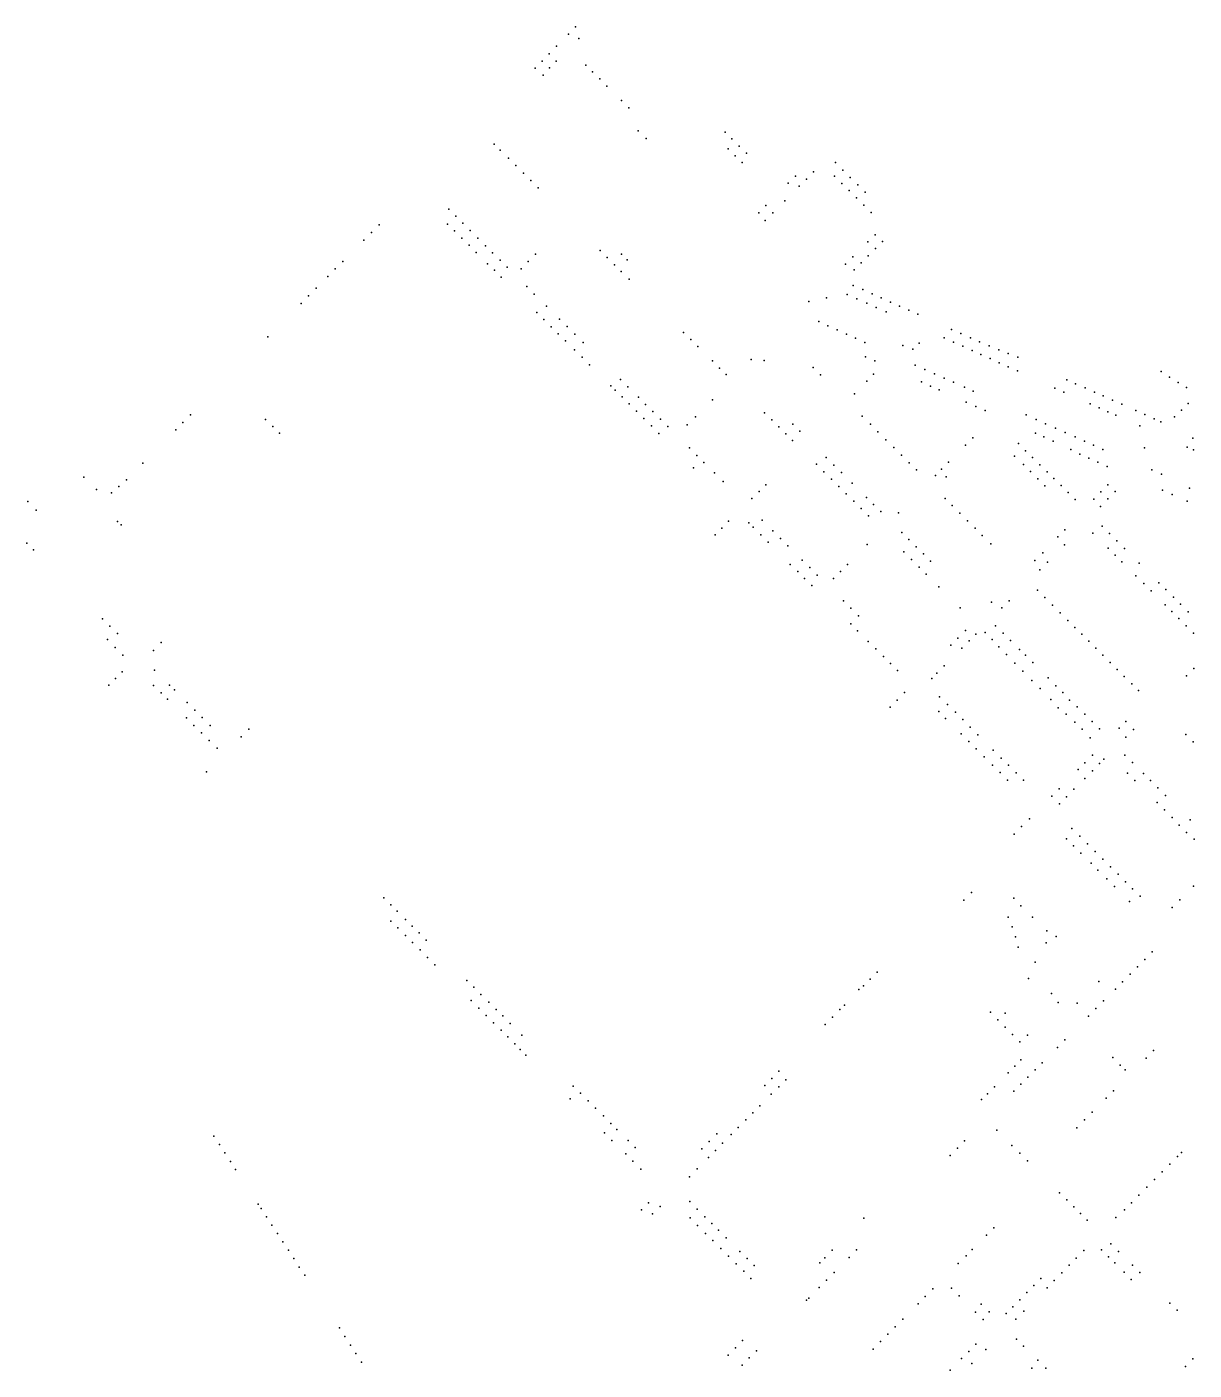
# Model space of a CAD drawing. Extents: x 484590 to 497623, y 5453287 to 5460069.
# Drawn here: x 489665 to 491106, y 5458411 to 5460069 of the extents above; entities that cross this region are included whole.
import ezdxf

# ---------------------------------------------------------------- set-up
doc = ezdxf.new("R2010")
doc.units = 0
doc.header["$MEASUREMENT"] = 0
doc.layers.add('Parking_Meter_Rates_and_Time_L', color=10, linetype='Continuous')

msp = doc.modelspace()

# ---------------------------------------------------------------- linework, layer by layer
at = {"layer": 'Parking_Meter_Rates_and_Time_L'}
for p in [(490342.11, 5460068.96), (490342.11, 5460068.96), (490333.21, 5460059.8), (490346.03, 5460054.69), (490346.03, 5460054.69), (490309.65, 5460035.78), (490309.65, 5460035.78), (490318.62, 5460045.17), (490318.62, 5460045.17), (490300.74, 5460026.8), (490300.74, 5460026.8), (490318.04, 5460026.53), (490354.824, 5460021.566), (490292.07, 5460017.92), (490292.07, 5460017.92), (490302.09, 5460009.13), (490302.09, 5460009.13), (490310.1, 5460018.45), (490310.1, 5460018.45), (490363.009, 5460013.365), (490363.009, 5460013.365), (490371.851, 5460004.658), (490371.851, 5460004.658), (490380.826, 5459995.653), (490380.826, 5459995.653), (490398.822, 5459977.859), (490398.822, 5459977.859), (490407.772, 5459968.966), (490407.772, 5459968.966), (490419.332, 5459940.644), (490419.332, 5459940.644), (490526.877, 5459938.987), (490241.792, 5459924.033), (490241.792, 5459924.033), (490429.026, 5459931.018), (490535.174, 5459930.647), (490535.174, 5459930.647), (490544.045, 5459921.862), (490544.045, 5459921.862), (490248.953, 5459916.94), (490259.24, 5459906.684), (490259.24, 5459906.684), (490530.416, 5459918.412), (490530.416, 5459918.412), (490539.167, 5459909.845), (490539.167, 5459909.845), (490553.004, 5459912.99), (490553.004, 5459912.99), (490268.315, 5459897.671), (490268.315, 5459897.671), (490277.632, 5459888.441), (490277.632, 5459888.441), (490547.623, 5459901.545), (490635.733, 5459889.943), (490662.79, 5459901.362), (490672.049, 5459892.24), (490672.049, 5459892.24), (490286.661, 5459879.425), (490286.661, 5459879.425), (490295.894, 5459870.398), (490604.53, 5459875.875), (490613.401, 5459884.802), (490613.401, 5459884.802), (490618.303, 5459872.344), (490618.303, 5459872.344), (490627.061, 5459881.072), (490627.061, 5459881.072), (490661.805, 5459884.657), (490661.805, 5459884.657), (490670.829, 5459875.739), (490670.829, 5459875.739), (490681.224, 5459883.166), (490681.224, 5459883.166), (490690.457, 5459873.99), (490690.457, 5459873.99), (490600.355, 5459854.224), (490679.891, 5459866.803), (490679.891, 5459866.803), (490689.023, 5459857.759), (490689.023, 5459857.759), (490699.664, 5459864.862), (490699.664, 5459864.862), (490185.532, 5459844.052), (490568.147, 5459839.588), (490568.147, 5459839.588), (490577.03, 5459848.257), (490577.03, 5459848.257), (490585.7, 5459839.377), (490585.7, 5459839.377), (490698.067, 5459848.763), (490698.067, 5459848.763), (490707.08, 5459839.748), (490707.08, 5459839.748), (490099.437, 5459824.737), (490099.437, 5459824.737), (490183.97, 5459825.6), (490183.97, 5459825.6), (490194.246, 5459835.427), (490194.246, 5459835.427), (490203.049, 5459826.617), (490203.049, 5459826.617), (490576.246, 5459829.834), (490576.246, 5459829.834), (490080.507, 5459805.571), (490090.088, 5459815.242), (490090.088, 5459815.242), (490192.72, 5459817), (490192.72, 5459817), (490201.72, 5459807.99), (490201.72, 5459807.99), (490211.809, 5459817.762), (490211.809, 5459817.762), (490221.496, 5459808.137), (490221.496, 5459808.137), (490703.016, 5459803.615), (490703.016, 5459803.615), (490711.878, 5459812.437), (490711.878, 5459812.437), (490720.9, 5459804.156), (490210.53, 5459799.28), (490210.53, 5459799.28), (490219.33, 5459790.49), (490230.963, 5459798.861), (490230.963, 5459798.861), (490239.729, 5459789.964), (490239.729, 5459789.964), (490292.483, 5459788.329), (490292.483, 5459788.329), (490372.257, 5459792.944), (490372.257, 5459792.944), (490398.805, 5459788.184), (490398.805, 5459788.184), (490712.281, 5459795.299), (490712.281, 5459795.299), (490054.571, 5459779.448), (490054.571, 5459779.448), (490233.364, 5459776.505), (490233.364, 5459776.505), (490248.846, 5459781.056), (490248.846, 5459781.056), (490257.588, 5459772.288), (490257.588, 5459772.288), (490274.798, 5459770.408), (490283.727, 5459779.348), (490283.727, 5459779.348), (490380.999, 5459784.274), (490380.999, 5459784.274), (490390.026, 5459775.262), (490390.026, 5459775.262), (490405.765, 5459781.218), (490675.356, 5459775.878), (490675.356, 5459775.878), (490684.485, 5459784.929), (490684.485, 5459784.929), (490694.764, 5459777.666), (490694.764, 5459777.666), (490703.435, 5459786.382), (490703.435, 5459786.382), (490036.22, 5459760.827), (490045.495, 5459770.245), (490045.495, 5459770.245), (490241.93, 5459768.436), (490241.93, 5459768.436), (490250.319, 5459760.142), (490398.522, 5459766.839), (490398.522, 5459766.839), (490408.067, 5459757.313), (490408.067, 5459757.313), (490685.959, 5459768.959), (490685.959, 5459768.959), (490021.804, 5459746.366), (490021.804, 5459746.366), (490281.978, 5459748.386), (490291.092, 5459739.002), (490291.092, 5459739.002), (490677.555, 5459738.601), (490677.555, 5459738.601), (490684.931, 5459749.848), (490696.658, 5459744.722), (490696.658, 5459744.722), (490708.224, 5459739.507), (490708.224, 5459739.507), (490003.193, 5459727.625), (490012.361, 5459736.85), (490012.361, 5459736.85), (490306.18, 5459724.141), (490629.985, 5459730.105), (490629.985, 5459730.105), (490651.832, 5459734.505), (490689.431, 5459733.254), (490689.431, 5459733.254), (490701.656, 5459727.812), (490701.656, 5459727.812), (490713.274, 5459722.615), (490713.274, 5459722.615), (490719.46, 5459734.374), (490719.46, 5459734.374), (490730.821, 5459729.312), (490730.821, 5459729.312), (490742.091, 5459724.277), (490742.091, 5459724.277), (490294.327, 5459716.406), (490294.327, 5459716.406), (490302.896, 5459707.861), (490302.896, 5459707.861), (490322.152, 5459708.295), (490642.243, 5459705.084), (490725.32, 5459717.18), (490753.329, 5459719.23), (490753.329, 5459719.23), (490764.625, 5459714.156), (490764.625, 5459714.156), (490312.02, 5459698.863), (490312.02, 5459698.863), (490320.751, 5459690.218), (490320.751, 5459690.218), (490331.657, 5459698.929), (490331.657, 5459698.929), (490341.077, 5459689.585), (490341.077, 5459689.585), (490475.453, 5459691.865), (490475.453, 5459691.865), (490653.464, 5459700.058), (490653.464, 5459700.058), (490664.881, 5459694.89), (490664.881, 5459694.89), (490676.444, 5459689.689), (490676.444, 5459689.689), (490806.222, 5459695.513), (490806.222, 5459695.513), (490817.599, 5459690.399), (490817.599, 5459690.399), (489962.115, 5459686.145), (489962.115, 5459686.145), (490329.621, 5459681.432), (490329.621, 5459681.432), (490351.525, 5459679.141), (490351.525, 5459679.141), (490484.386, 5459683.009), (490484.386, 5459683.009), (490492.966, 5459674.435), (490492.966, 5459674.435), (490687.817, 5459684.582), (490687.817, 5459684.582), (490699.147, 5459679.506), (490699.147, 5459679.506), (490746.168, 5459675.639), (490746.168, 5459675.639), (490758.545, 5459670.953), (490758.545, 5459670.953), (490766.209, 5459678.53), (490797.293, 5459684.946), (490797.293, 5459684.946), (490808.501, 5459679.913), (490808.501, 5459679.913), (490820.29, 5459674.626), (490820.29, 5459674.626), (490829.504, 5459685.044), (490829.504, 5459685.044), (490840.769, 5459680.11), (490840.769, 5459680.11), (490852.861, 5459675.193), (490852.861, 5459675.193), (490340.908, 5459670.156), (490340.908, 5459670.156), (490350.22, 5459661.063), (490350.22, 5459661.063), (490510.914, 5459656.675), (490510.914, 5459656.675), (490559.034, 5459658.536), (490559.034, 5459658.536), (490574.735, 5459657.069), (490699.89, 5459661.723), (490699.89, 5459661.723), (490711.483, 5459656.56), (490831.546, 5459669.6), (490831.546, 5459669.6), (490842.535, 5459664.659), (490842.535, 5459664.659), (490853.691, 5459659.579), (490853.691, 5459659.579), (490864.598, 5459670.434), (490864.598, 5459670.434), (490865.102, 5459654.376), (490865.102, 5459654.376), (490876.171, 5459665.746), (490876.171, 5459665.746), (490887.916, 5459661.052), (490887.916, 5459661.052), (490359.456, 5459651.934), (490359.456, 5459651.934), (490519.904, 5459647.832), (490519.904, 5459647.832), (490527.826, 5459639.915), (490635.376, 5459648.483), (490635.376, 5459648.483), (490644.494, 5459639.312), (490644.494, 5459639.312), (490710.032, 5459640.088), (490710.032, 5459640.088), (490761.445, 5459651.502), (490773.432, 5459646.182), (490773.432, 5459646.182), (490785.118, 5459640.839), (490785.118, 5459640.839), (490875.973, 5459649.486), (490875.973, 5459649.486), (490887.543, 5459644.19), (491064.988, 5459643.36), (491064.988, 5459643.36), (490385.466, 5459625.782), (490397.534, 5459633.595), (490406.672, 5459624.549), (490406.672, 5459624.549), (490701.677, 5459631.679), (490769.198, 5459630.585), (490769.198, 5459630.585), (490780.301, 5459625.622), (490780.301, 5459625.622), (490797.203, 5459635.461), (490797.203, 5459635.461), (490808.664, 5459630.346), (490808.664, 5459630.346), (490822.256, 5459624.163), (490822.256, 5459624.163), (490933.863, 5459623.067), (490933.863, 5459623.067), (490948.522, 5459633.246), (490948.522, 5459633.246), (490959.373, 5459628.486), (490959.373, 5459628.486), (490971.195, 5459623.202), (490971.195, 5459623.202), (491075.34, 5459636.681), (491075.34, 5459636.681), (491085.873, 5459630.095), (491085.873, 5459630.095), (491096.392, 5459623.823), (490390.878, 5459620.689), (490390.878, 5459620.689), (490399.456, 5459612.169), (490399.456, 5459612.169), (490419.62, 5459611.693), (490511.017, 5459608.685), (490511.017, 5459608.685), (490686.231, 5459616.059), (490790.785, 5459620.915), (490790.785, 5459620.915), (490824.459, 5459605.701), (490824.459, 5459605.701), (490832.818, 5459619.463), (490832.818, 5459619.463), (490944.881, 5459618.085), (490944.881, 5459618.085), (490982.51, 5459618.227), (490982.51, 5459618.227), (490993.505, 5459613.31), (490993.505, 5459613.31), (491004.988, 5459608.086), (491004.988, 5459608.086), (489866.839, 5459589.969), (489866.839, 5459589.969), (490408.079, 5459603.567), (490408.079, 5459603.567), (490417.17, 5459594.43), (490417.17, 5459594.43), (490428.551, 5459602.668), (490428.551, 5459602.668), (490437.374, 5459594.039), (490437.374, 5459594.039), (490575.464, 5459592.593), (490575.464, 5459592.593), (490695.954, 5459588.396), (490836.2, 5459600.49), (490836.2, 5459600.49), (490847.873, 5459595.21), (490898.184, 5459589.959), (490898.184, 5459589.959), (490977.329, 5459603.727), (490977.329, 5459603.727), (490988.359, 5459598.852), (490988.359, 5459598.852), (490999.344, 5459593.899), (490999.344, 5459593.899), (491009.054, 5459589.569), (491016.353, 5459603.054), (491016.353, 5459603.054), (491033.717, 5459595.277), (491044.947, 5459590.36), (491044.947, 5459590.36), (491090.046, 5459595.991), (491090.046, 5459595.991), (491098.506, 5459604.081), (491098.506, 5459604.081), (489848.641, 5459571.631), (489857.456, 5459580.589), (489857.456, 5459580.589), (489959.433, 5459584.25), (489959.433, 5459584.25), (489968.221, 5459575.513), (489968.221, 5459575.513), (490426.456, 5459585.627), (490426.456, 5459585.627), (490435.638, 5459576.477), (490435.638, 5459576.477), (490446.726, 5459584.755), (490446.726, 5459584.755), (490456.077, 5459575.591), (490456.077, 5459575.591), (490479.924, 5459577.51), (490479.924, 5459577.51), (490489.962, 5459587.528), (490489.962, 5459587.528), (490584.35, 5459583.83), (490584.35, 5459583.83), (490593.021, 5459575.174), (490593.021, 5459575.174), (490610.098, 5459578.492), (490705.971, 5459578.372), (490705.971, 5459578.372), (490910.636, 5459584.344), (490910.636, 5459584.344), (490922.359, 5459579.113), (490922.359, 5459579.113), (490934.462, 5459573.681), (490934.462, 5459573.681), (491038.582, 5459576.356), (491056.199, 5459585.253), (491056.199, 5459585.253), (491064.622, 5459581.43), (491081.638, 5459587.624), (489976.39, 5459567.417), (490445.055, 5459567.092), (490445.055, 5459567.092), (490601.781, 5459566.497), (490601.781, 5459566.497), (490609.836, 5459558.477), (490618.757, 5459569.872), (490618.757, 5459569.872), (490715.347, 5459569.108), (490715.347, 5459569.108), (490725.209, 5459559.326), (490725.209, 5459559.326), (490832.333, 5459561.514), (490832.333, 5459561.514), (490909.751, 5459567.442), (490909.751, 5459567.442), (490920.155, 5459562.746), (490920.155, 5459562.746), (490931.742, 5459557.477), (490931.742, 5459557.477), (490946.633, 5459568.301), (490946.633, 5459568.301), (490958.853, 5459562.683), (490958.853, 5459562.683), (490970.26, 5459557.685), (490970.26, 5459557.685), (491104.039, 5459561.41), (491104.039, 5459561.41), (490482.537, 5459549.256), (490491.889, 5459539.98), (490491.889, 5459539.98), (490734.99, 5459549.544), (490734.99, 5459549.544), (490744.542, 5459540.097), (490744.542, 5459540.097), (490823.354, 5459552.478), (490823.354, 5459552.478), (490884.085, 5459539.027), (490888.946, 5459554.505), (490888.946, 5459554.505), (490897.704, 5459545.806), (490897.704, 5459545.806), (490953.422, 5459547.112), (490953.422, 5459547.112), (490964.502, 5459541.689), (490964.502, 5459541.689), (490981.6, 5459552.575), (490981.6, 5459552.575), (490992.929, 5459547.427), (490992.929, 5459547.427), (491044.49, 5459549.322), (491097.08, 5459550.23), (491097.08, 5459550.23), (491104.82, 5459546.77), (489807.789, 5459530.428), (489807.789, 5459530.428), (490487.673, 5459524.522), (490487.673, 5459524.522), (490500.624, 5459531.299), (490500.624, 5459531.299), (490639.597, 5459529.013), (490639.597, 5459529.013), (490651.643, 5459537.266), (490651.643, 5459537.266), (490661.029, 5459527.93), (490661.029, 5459527.93), (490753.901, 5459530.952), (490753.901, 5459530.952), (490762.856, 5459522.024), (490762.856, 5459522.024), (490793.832, 5459522.827), (490793.832, 5459522.827), (490802.653, 5459531.678), (490802.653, 5459531.678), (490894.969, 5459528.703), (490906.261, 5459537.351), (490906.261, 5459537.351), (490915.392, 5459528.337), (490915.392, 5459528.337), (490975.509, 5459536.486), (490975.509, 5459536.486), (490986.709, 5459531.481), (490986.709, 5459531.481), (490998.133, 5459526.397), (490998.133, 5459526.397), (491053.446, 5459522.201), (489735.206, 5459513.127), (489787.542, 5459509.974), (489787.542, 5459509.974), (490513.783, 5459518.304), (490524.416, 5459507.674), (490648.713, 5459519.85), (490648.713, 5459519.85), (490657.934, 5459510.695), (490657.934, 5459510.695), (490670.304, 5459518.753), (490670.304, 5459518.753), (490683.625, 5459505.509), (490786.319, 5459515.246), (490799.483, 5459513.624), (490799.483, 5459513.624), (490903.863, 5459519.893), (490903.863, 5459519.893), (490912.684, 5459511.164), (490912.684, 5459511.164), (490924.068, 5459519.777), (490924.068, 5459519.777), (490932.612, 5459511.376), (490932.612, 5459511.376), (491065.299, 5459516.905), (491065.299, 5459516.905), (489750.667, 5459497.826), (489769.206, 5459493.665), (489778.152, 5459501.44), (489778.152, 5459501.44), (490568.536, 5459495.38), (490568.536, 5459495.38), (490576.789, 5459503.705), (490576.789, 5459503.705), (490667.061, 5459501.633), (490667.061, 5459501.633), (490676.304, 5459492.52), (490676.304, 5459492.52), (490921.485, 5459502.498), (490921.485, 5459502.498), (490941.394, 5459502.629), (490941.394, 5459502.629), (490950.093, 5459494.147), (490950.093, 5459494.147), (490990.462, 5459494.834), (490990.462, 5459494.834), (490999.104, 5459503.477), (490999.104, 5459503.477), (491008.351, 5459495.525), (491066.506, 5459496.985), (491066.506, 5459496.985), (491078.422, 5459491.649), (491099.893, 5459499.421), (491099.893, 5459499.421), (489665.851, 5459483.08), (489665.851, 5459483.08), (489676.348, 5459472.323), (490559.788, 5459486.608), (490685.547, 5459483.393), (490685.547, 5459483.393), (490694.77, 5459474.221), (490694.77, 5459474.221), (490701.067, 5459488.144), (490701.067, 5459488.144), (490709.919, 5459479.399), (490709.919, 5459479.399), (490798.145, 5459486.894), (490798.145, 5459486.894), (490807.146, 5459478.012), (490807.146, 5459478.012), (490958.811, 5459485.429), (490958.811, 5459485.429), (490981.815, 5459486.026), (490981.815, 5459486.026), (490990.118, 5459477.09), (490990.118, 5459477.09), (490999.294, 5459486.323), (490999.294, 5459486.323), (491097.031, 5459483.268), (491097.031, 5459483.268), (489776.616, 5459458.469), (490530.959, 5459458.843), (490530.959, 5459458.843), (490556.01, 5459456.62), (490572.286, 5459460.073), (490572.286, 5459460.073), (490703.53, 5459465.46), (490718.737, 5459470.649), (490718.737, 5459470.649), (490740.805, 5459469.148), (490740.805, 5459469.148), (490816.635, 5459468.505), (490816.635, 5459468.505), (490825.9, 5459459.303), (490825.9, 5459459.303), (489780.973, 5459454.08), (490514.31, 5459441.966), (490522.479, 5459450.298), (490522.479, 5459450.298), (490561.37, 5459451.401), (490561.37, 5459451.401), (490570.688, 5459442.115), (490570.688, 5459442.115), (490585.485, 5459446.901), (490744.712, 5459444.826), (490835.2, 5459449.989), (490835.2, 5459449.989), (490844.209, 5459441.101), (490844.209, 5459441.101), (490937.392, 5459439.323), (490937.392, 5459439.323), (490946.193, 5459448.244), (490946.193, 5459448.244), (490980.602, 5459443.904), (490980.602, 5459443.904), (490992.093, 5459452.467), (490992.093, 5459452.467), (491001.149, 5459443.505), (491001.149, 5459443.505), (489664.71, 5459431.454), (489664.71, 5459431.454), (489672.739, 5459423.383), (489672.739, 5459423.383), (490579.943, 5459432.897), (490579.943, 5459432.897), (490595.037, 5459437.487), (490595.037, 5459437.487), (490604.26, 5459428.245), (490604.26, 5459428.245), (490701.93, 5459430.005), (490753.678, 5459435.983), (490753.678, 5459435.983), (490762.433, 5459427.262), (490762.433, 5459427.262), (490854.632, 5459430.763), (490854.632, 5459430.763), (490945.681, 5459429.769), (490945.681, 5459429.769), (490999.432, 5459425.265), (490999.432, 5459425.265), (491010.255, 5459434.4), (491010.255, 5459434.4), (491019.575, 5459425.245), (491019.575, 5459425.245), (490621.749, 5459410.72), (490621.749, 5459410.72), (490747.295, 5459420.773), (490747.295, 5459420.773), (490756.743, 5459411.452), (490756.743, 5459411.452), (490771.41, 5459418.317), (490771.41, 5459418.317), (490780.277, 5459409.548), (490780.277, 5459409.548), (490909.076, 5459410.144), (490918.769, 5459419.833), (490918.769, 5459419.833), (490924.613, 5459408.189), (490924.613, 5459408.189), (491008.031, 5459416.776), (491008.031, 5459416.776), (491016.373, 5459408.584), (491016.373, 5459408.584), (491038.026, 5459406.734), (491038.026, 5459406.734), (490607.201, 5459405.44), (490607.201, 5459405.44), (490616.321, 5459396.538), (490616.321, 5459396.538), (490631.141, 5459401.387), (490631.141, 5459401.387), (490640.532, 5459392.053), (490640.532, 5459392.053), (490669.005, 5459396.732), (490669.005, 5459396.732), (490677.61, 5459405.346), (490677.61, 5459405.346), (490766.169, 5459402.074), (490766.169, 5459402.074), (490775.067, 5459393.207), (490775.067, 5459393.207), (490915.297, 5459398.849), (490915.297, 5459398.849), (491033.75, 5459391.232), (490624.565, 5459388.148), (490624.565, 5459388.148), (490633.603, 5459379.493), (490660.578, 5459388.189), (490790.7, 5459377.603), (490790.7, 5459377.603), (490912.312, 5459373.571), (490912.312, 5459373.571), (491043.407, 5459381.801), (491043.407, 5459381.801), (491052.501, 5459372.736), (491052.501, 5459372.736), (491062.214, 5459382.81), (491070.778, 5459374.311), (491070.778, 5459374.311), (490672.671, 5459360.526), (490672.671, 5459360.526), (490855.686, 5459358.927), (490855.686, 5459358.927), (490877.195, 5459360.591), (490921.413, 5459364.558), (490921.413, 5459364.558), (491080.309, 5459364.905), (491080.309, 5459364.905), (491089.048, 5459356.246), (491089.048, 5459356.246), (490682.009, 5459351.35), (490682.009, 5459351.35), (490691.44, 5459341.745), (490691.44, 5459341.745), (490816.766, 5459351.791), (490816.766, 5459351.791), (490868.386, 5459351.808), (490868.386, 5459351.808), (490930.822, 5459355.249), (490930.822, 5459355.249), (490940.359, 5459345.716), (490940.359, 5459345.716), (491069.778, 5459355.475), (491069.778, 5459355.475), (491078.095, 5459347.177), (491078.095, 5459347.177), (491098.272, 5459347.002), (491098.272, 5459347.002), (489758.168, 5459338.415), (489758.168, 5459338.415), (489767.303, 5459329.365), (489767.303, 5459329.365), (490681.798, 5459331.907), (490681.798, 5459331.907), (490690.305, 5459323.445), (490823.404, 5459323.938), (490823.404, 5459323.938), (490860.624, 5459329.717), (490860.624, 5459329.717), (490949.859, 5459336.313), (490949.859, 5459336.313), (490958.557, 5459327.687), (490958.557, 5459327.687), (491086.741, 5459338.717), (491086.741, 5459338.717), (491095.708, 5459329.683), (491095.708, 5459329.683), (489764.327, 5459312.829), (489764.327, 5459312.829), (489776.563, 5459320.25), (489776.563, 5459320.25), (489830.598, 5459308.865), (489830.598, 5459308.865), (490703.489, 5459310.32), (490703.489, 5459310.32), (490814.059, 5459314.431), (490814.059, 5459314.431), (490827.781, 5459310.972), (490827.781, 5459310.972), (490836.172, 5459319.258), (490847.861, 5459321.543), (490847.861, 5459321.543), (490856.319, 5459312.566), (490856.319, 5459312.566), (490869.838, 5459320.589), (490869.838, 5459320.589), (490879.082, 5459311.388), (490879.082, 5459311.388), (490967.039, 5459319.171), (490967.039, 5459319.171), (490975.659, 5459310.602), (490975.659, 5459310.602), (491104.865, 5459320.663), (491104.865, 5459320.663), (489773.721, 5459302.779), (489773.721, 5459302.779), (489783.257, 5459293.242), (489783.257, 5459293.242), (489821.068, 5459299.22), (489821.068, 5459299.22), (490712.922, 5459301.059), (490712.922, 5459301.059), (490722.361, 5459291.589), (490722.361, 5459291.589), (490805.448, 5459305.784), (490818.875, 5459301.988), (490818.875, 5459301.988), (490864.433, 5459303.784), (490864.433, 5459303.784), (490873.853, 5459294.134), (490873.853, 5459294.134), (490890.187, 5459300.34), (490897.395, 5459293.247), (490897.395, 5459293.247), (490984.359, 5459302.052), (490984.359, 5459302.052), (490992.995, 5459293.335), (490992.995, 5459293.335), (489782.398, 5459272.967), (489782.398, 5459272.967), (489822.376, 5459274.866), (489822.376, 5459274.866), (490730.882, 5459282.966), (490730.882, 5459282.966), (490739.542, 5459274.322), (490797.168, 5459280.059), (490797.168, 5459280.059), (490884.165, 5459283.356), (490884.165, 5459283.356), (490894.197, 5459273.733), (490894.197, 5459273.733), (490906.565, 5459284.124), (490906.565, 5459284.124), (491001.955, 5459284.519), (491001.955, 5459284.519), (491010.789, 5459275.796), (491010.789, 5459275.796), (491105.507, 5459277.021), (491105.507, 5459277.021), (489765.969, 5459256.419), (489774.197, 5459264.641), (489774.197, 5459264.641), (489840.99, 5459256.381), (489840.99, 5459256.381), (490781.918, 5459264.751), (490788.039, 5459270.985), (490788.039, 5459270.985), (490905.268, 5459262.243), (490905.268, 5459262.243), (490925.494, 5459265.472), (490925.494, 5459265.472), (491019.486, 5459267.155), (491019.486, 5459267.155), (491028.778, 5459257.954), (491028.778, 5459257.954), (491096.169, 5459267.697), (491096.169, 5459267.697), (489821.213, 5459256.119), (489821.213, 5459256.119), (489830.323, 5459247.069), (489830.323, 5459247.069), (489846.892, 5459250.608), (490748.172, 5459247.179), (490748.172, 5459247.179), (490791.494, 5459242.05), (490791.494, 5459242.05), (490915.473, 5459252.173), (490935.148, 5459255.711), (490935.148, 5459255.711), (490943.425, 5459247.484), (490943.425, 5459247.484), (491037.02, 5459249.765), (491037.02, 5459249.765), (489838.461, 5459239.004), (489862.638, 5459234.858), (489862.638, 5459234.858), (489871.934, 5459225.613), (489871.934, 5459225.613), (490730.397, 5459229.199), (490739.015, 5459237.918), (490739.015, 5459237.918), (490790.439, 5459223.733), (490790.439, 5459223.733), (490801.031, 5459232.63), (490801.031, 5459232.63), (490928.669, 5459238.806), (490928.669, 5459238.806), (490937.758, 5459228.554), (490937.758, 5459228.554), (490951.84, 5459237.997), (490951.84, 5459237.997), (490961.377, 5459229.732), (490961.377, 5459229.732), (489861.588, 5459216.042), (489861.588, 5459216.042), (489871.003, 5459206.661), (489871.003, 5459206.661), (489881.311, 5459216.342), (489881.311, 5459216.342), (489891.026, 5459206.574), (489891.026, 5459206.574), (490798.867, 5459215.307), (490798.867, 5459215.307), (490810.927, 5459222.861), (490810.927, 5459222.861), (490820.059, 5459213.762), (490820.059, 5459213.762), (490947.715, 5459220.341), (490947.715, 5459220.341), (490958.242, 5459210.519), (490958.242, 5459210.519), (490970.701, 5459220.447), (490970.701, 5459220.447), (490979.613, 5459211.646), (490979.613, 5459211.646), (491021.439, 5459211.468), (491021.439, 5459211.468), (489880.437, 5459197.294), (489880.437, 5459197.294), (489929.281, 5459192.735), (489929.281, 5459192.735), (489938.666, 5459202.207), (489938.666, 5459202.207), (490817.899, 5459196.271), (490817.899, 5459196.271), (490829.249, 5459204.604), (490829.249, 5459204.604), (490838.809, 5459195.106), (490838.809, 5459195.106), (490967.261, 5459201.944), (490967.261, 5459201.944), (490977.5, 5459191.413), (490977.5, 5459191.413), (490988.71, 5459202.62), (490988.71, 5459202.62), (491013.188, 5459203.081), (491013.188, 5459203.081), (491021.533, 5459192.331), (491021.533, 5459192.331), (491030.672, 5459201.636), (491030.672, 5459201.636), (491095.516, 5459195.329), (489889.905, 5459187.949), (489889.905, 5459187.949), (489899.49, 5459178.414), (490827.399, 5459186.916), (490827.399, 5459186.916), (490836.629, 5459177.734), (490836.629, 5459177.734), (490857.71, 5459176.22), (490857.71, 5459176.22), (491104.655, 5459186.277), (491104.655, 5459186.277), (490846.601, 5459167.84), (490846.601, 5459167.84), (490856.831, 5459157.613), (490856.831, 5459157.613), (490867.339, 5459166.295), (490867.339, 5459166.295), (490876.407, 5459157.397), (490876.407, 5459157.397), (490970.792, 5459160.313), (490970.792, 5459160.313), (490980.117, 5459169.738), (490980.117, 5459169.738), (490988.758, 5459159.457), (490988.758, 5459159.457), (490994.289, 5459165.056), (491020.279, 5459169.939), (491020.279, 5459169.939), (491029.583, 5459160.698), (491029.583, 5459160.698), (489886.33, 5459149.466), (489886.33, 5459149.466), (490866.081, 5459148.374), (490866.081, 5459148.374), (490886.004, 5459148.08), (490886.004, 5459148.08), (490962.57, 5459152.039), (490970.689, 5459141.253), (490980.063, 5459150.655), (490980.063, 5459150.655), (491023.268, 5459147.881), (491023.268, 5459147.881), (491042.998, 5459147.385), (490875.494, 5459139.028), (490875.494, 5459139.028), (490895.048, 5459139.058), (490895.048, 5459139.058), (490938.87, 5459128.185), (490938.87, 5459128.185), (490957.337, 5459127.766), (490957.337, 5459127.766), (491032.459, 5459138.851), (491032.459, 5459138.851), (491051.88, 5459138.513), (491051.88, 5459138.513), (491060.978, 5459129.468), (491060.978, 5459129.468), (490930.173, 5459119.438), (490939.599, 5459109.906), (490948.209, 5459118.59), (490948.209, 5459118.59), (491060.21, 5459111.324), (491060.21, 5459111.324), (491070.199, 5459120.167), (491070.199, 5459120.167), (490902.379, 5459091.418), (490902.379, 5459091.418), (491069.101, 5459102.459), (491069.101, 5459102.459), (491078.404, 5459093.146), (491078.404, 5459093.146), (490892.748, 5459081.779), (490892.748, 5459081.779), (490954.803, 5459079.349), (490954.803, 5459079.349), (491087.158, 5459083.602), (491087.158, 5459083.602), (491096.271, 5459074.595), (491096.271, 5459074.595), (491100.737, 5459089.917), (490883.558, 5459072.511), (490948.034, 5459066.717), (490948.034, 5459066.717), (490956.651, 5459058.163), (490956.651, 5459058.163), (490964.488, 5459069.735), (490964.488, 5459069.735), (490973.981, 5459060.346), (490973.981, 5459060.346), (491105.691, 5459066.108), (491105.691, 5459066.108), (490965.702, 5459049.13), (490983.459, 5459050.886), (490983.459, 5459050.886), (490992.923, 5459041.417), (490992.923, 5459041.417), (490978.424, 5459036.479), (490978.424, 5459036.479), (490986.96, 5459027.933), (490986.96, 5459027.933), (491002.539, 5459031.913), (491002.539, 5459031.913), (490997.794, 5459017.218), (490997.794, 5459017.218), (491007.327, 5459007.689), (491011.735, 5459022.877), (491011.735, 5459022.877), (491020.85, 5459013.763), (491020.85, 5459013.763), (491104.894, 5459008.103), (490105.34, 5458993.836), (490105.34, 5458993.836), (490821.554, 5458991.04), (490821.554, 5458991.04), (490831.033, 5459000.541), (490831.033, 5459000.541), (490882.987, 5458993.221), (491029.518, 5459004.771), (491029.518, 5459004.771), (491039.029, 5458995.697), (491039.029, 5458995.697), (491088.147, 5458991.416), (491088.147, 5458991.416), (490114.02, 5458985.189), (490114.02, 5458985.189), (490121.787, 5458977.468), (490121.787, 5458977.468), (490891.881, 5458983.955), (490891.881, 5458983.955), (491025.981, 5458989.264), (491025.981, 5458989.264), (491078.766, 5458981.96), (490114.207, 5458965.092), (490114.207, 5458965.092), (490132.331, 5458966.972), (490132.331, 5458966.972), (490140.404, 5458958.956), (490140.404, 5458958.956), (490876.238, 5458969.929), (490876.238, 5458969.929), (490881.167, 5458957.857), (490881.167, 5458957.857), (490906.072, 5458969.768), (490122.518, 5458956.902), (490122.518, 5458956.902), (490132.212, 5458947.262), (490132.212, 5458947.262), (490149.05, 5458950.411), (490149.05, 5458950.411), (490157.845, 5458941.697), (490157.845, 5458941.697), (490884.979, 5458945.502), (490884.979, 5458945.502), (490923.925, 5458953.108), (490935.286, 5458946.197), (490935.286, 5458946.197), (490140.774, 5458938.744), (490140.774, 5458938.744), (490150.097, 5458929.464), (490150.097, 5458929.464), (490888.387, 5458932.879), (490923.035, 5458938.464), (490923.035, 5458938.464), (491054.037, 5458927.152), (491054.037, 5458927.152), (490159.321, 5458920.326), (490159.321, 5458920.326), (490168.535, 5458911.231), (490909.358, 5458914.313), (490909.358, 5458914.313), (491035.667, 5458908.732), (491035.667, 5458908.732), (491044.826, 5458917.898), (491044.826, 5458917.898), (490207.798, 5458891.849), (490207.798, 5458891.849), (490705.625, 5458893.286), (490705.625, 5458893.286), (490714.297, 5458902.022), (490714.297, 5458902.022), (490901.022, 5458894.293), (490901.022, 5458894.293), (491026.65, 5458899.636), (491026.65, 5458899.636), (490216.329, 5458883.365), (490216.329, 5458883.365), (490691.946, 5458880.627), (490697.396, 5458885.03), (490929.625, 5458875.533), (490987.898, 5458890.43), (490987.898, 5458890.43), (491008.439, 5458881.184), (491008.439, 5458881.184), (491017.392, 5458890.159), (491017.392, 5458890.159), (490213.209, 5458866.989), (490213.209, 5458866.989), (490225.218, 5458874.579), (490225.218, 5458874.579), (490234.931, 5458864.933), (490673.942, 5458861.199), (490937.987, 5458864.716), (490937.987, 5458864.716), (490961.428, 5458863.708), (490993.744, 5458866.475), (490222.532, 5458857.775), (490222.532, 5458857.775), (490231.701, 5458848.658), (490231.701, 5458848.658), (490243.928, 5458856.062), (490243.928, 5458856.062), (490252.166, 5458847.953), (490252.166, 5458847.953), (490659.44, 5458846.678), (490659.44, 5458846.678), (490668.452, 5458855.811), (490668.452, 5458855.811), (490854.22, 5458852.55), (490854.22, 5458852.55), (490863.28, 5458843.4), (490863.28, 5458843.4), (490872.211, 5458851.58), (490872.211, 5458851.58), (490975.195, 5458847.698), (490975.195, 5458847.698), (490984.465, 5458857.072), (490984.465, 5458857.072), (490240.896, 5458839.562), (490240.896, 5458839.562), (490250.22, 5458830.266), (490250.22, 5458830.266), (490261.505, 5458838.58), (490261.505, 5458838.58), (490650.341, 5458837.451), (490650.341, 5458837.451), (490872.42, 5458834.28), (490872.42, 5458834.28), (490881.51, 5458825.24), (490881.51, 5458825.24), (490258.485, 5458822.053), (490258.485, 5458822.053), (490266.979, 5458813.579), (490266.979, 5458813.579), (490275.8, 5458824.376), (490890.66, 5458816.17), (490890.66, 5458816.17), (490899.925, 5458824.111), (490899.925, 5458824.111), (490936.97, 5458809.202), (490936.97, 5458809.202), (490946.044, 5458818.372), (490273.633, 5458806.49), (490273.633, 5458806.49), (490280.49, 5458799.637), (490891.94, 5458793.81), (490891.94, 5458793.81), (491005.367, 5458796.549), (491005.367, 5458796.549), (491046.3, 5458796.02), (491046.3, 5458796.02), (491055.451, 5458805.246), (490592.839, 5458779.709), (490592.839, 5458779.709), (490876.29, 5458777.99), (490876.29, 5458777.99), (490884.3, 5458786.04), (490884.3, 5458786.04), (490909.478, 5458781.482), (490909.478, 5458781.482), (490918.236, 5458790.318), (490918.236, 5458790.318), (491014.579, 5458787.353), (491014.579, 5458787.353), (491020.604, 5458781.313), (490339.158, 5458761.504), (490339.158, 5458761.504), (490575.773, 5458762.332), (490584.295, 5458770.937), (490584.295, 5458770.937), (490592.818, 5458760.441), (490592.818, 5458760.441), (490601.628, 5458769.239), (490601.628, 5458769.239), (490859.18, 5458760.7), (490859.18, 5458760.7), (490891.915, 5458763.802), (490891.915, 5458763.802), (490900.592, 5458772.558), (490900.592, 5458772.558), (490335.49, 5458745.495), (490335.49, 5458745.495), (490348.191, 5458752.631), (490348.191, 5458752.631), (490357.541, 5458743.327), (490357.541, 5458743.327), (490583.659, 5458751.279), (490843.24, 5458744.68), (490850.55, 5458752.06), (490850.55, 5458752.06), (490883.165, 5458754.961), (490883.165, 5458754.961), (490997.287, 5458746.705), (490997.287, 5458746.705), (491005.983, 5458755.446), (491005.983, 5458755.446), (490366.846, 5458734.054), (490366.846, 5458734.054), (490560.967, 5458728.406), (490560.967, 5458728.406), (490569.693, 5458737.228), (490569.693, 5458737.228), (490979.813, 5458729.036), (490979.813, 5458729.036), (490376.397, 5458724.652), (490376.397, 5458724.652), (490385.492, 5458715.446), (490542.894, 5458710.244), (490542.894, 5458710.244), (490552.262, 5458719.687), (490552.262, 5458719.687), (490960.932, 5458709.92), (490960.932, 5458709.92), (490970.262, 5458719.604), (490970.262, 5458719.604), (489895.596, 5458699.766), (489895.596, 5458699.766), (490377.606, 5458703.726), (490377.606, 5458703.726), (490387.037, 5458694.418), (490387.037, 5458694.418), (490393.026, 5458708.045), (490406.995, 5458694.166), (490507.201, 5458693.205), (490507.201, 5458693.205), (490516.407, 5458702.513), (490516.407, 5458702.513), (490534.314, 5458701.621), (490822.367, 5458693.654), (490822.367, 5458693.654), (490861.923, 5458706.887), (490861.923, 5458706.887), (489902.366, 5458689.251), (489902.366, 5458689.251), (489909.174, 5458678.891), (489909.174, 5458678.891), (490403.978, 5458677.655), (490403.978, 5458677.655), (490415.75, 5458685.506), (490415.75, 5458685.506), (490497.925, 5458683.825), (490514.824, 5458681.923), (490514.824, 5458681.923), (490523.656, 5458690.812), (490523.656, 5458690.812), (490813.392, 5458684.677), (490813.392, 5458684.677), (490880.74, 5458688.281), (490880.74, 5458688.281), (490890.342, 5458678.704), (490890.342, 5458678.704), (491089.978, 5458679.572), (489915.951, 5458668.483), (489915.951, 5458668.483), (490412.755, 5458668.77), (490412.755, 5458668.77), (490506.141, 5458673.139), (490804.538, 5458675.724), (490804.538, 5458675.724), (490899.838, 5458669.182), (491075.653, 5458665.172), (491075.653, 5458665.172), (491085.045, 5458674.646), (491085.045, 5458674.646), (489922.443, 5458658.469), (490422.775, 5458658.84), (490422.775, 5458658.84), (490482.867, 5458649.583), (490492.275, 5458659.176), (490492.275, 5458659.176), (491056.855, 5458646.25), (491056.855, 5458646.25), (491066.36, 5458655.732), (491066.36, 5458655.732), (490939.489, 5458629.647), (490939.489, 5458629.647), (491037.441, 5458626.613), (491037.441, 5458626.613), (491047.29, 5458636.511), (491047.29, 5458636.511), (489950.4, 5458615.483), (489953.802, 5458610.321), (489953.802, 5458610.321), (490432.131, 5458617.429), (490432.131, 5458617.429), (490446.38, 5458612.812), (490446.38, 5458612.812), (490482.962, 5458618.811), (490948.453, 5458620.919), (490948.453, 5458620.919), (490957.074, 5458612.345), (490957.074, 5458612.345), (491028.381, 5458617.45), (491028.381, 5458617.45), (489960.515, 5458600.048), (489960.515, 5458600.048), (490423.391, 5458608.672), (490423.391, 5458608.672), (490437.202, 5458603.591), (490437.202, 5458603.591), (490483.453, 5458598.627), (490483.453, 5458598.627), (490492.337, 5458609.468), (490492.337, 5458609.468), (490501.82, 5458600.128), (490501.82, 5458600.128), (490697.963, 5458598.26), (490965.409, 5458604.055), (490965.409, 5458604.055), (490973.483, 5458596.042), (491008.927, 5458599.359), (491008.927, 5458599.359), (491019.599, 5458608.647), (491019.599, 5458608.647), (489967.299, 5458589.723), (489967.299, 5458589.723), (489974.063, 5458579.441), (489974.063, 5458579.441), (490492.775, 5458589.277), (490492.775, 5458589.277), (490502.646, 5458579.646), (490502.646, 5458579.646), (490510.189, 5458591.927), (490510.189, 5458591.927), (490518.576, 5458583.566), (490518.576, 5458583.566), (490849.344, 5458577.489), (490849.344, 5458577.489), (490858.338, 5458586.442), (490858.338, 5458586.442), (489980.724, 5458569.094), (489980.724, 5458569.094), (490511.705, 5458570.664), (490511.705, 5458570.664), (490521.35, 5458561.15), (490521.35, 5458561.15), (490528.037, 5458574.151), (490528.037, 5458574.151), (491002.987, 5458566.702), (491002.987, 5458566.702), (489987.592, 5458558.766), (489987.592, 5458558.766), (489994.343, 5458548.395), (489994.343, 5458548.395), (490530.798, 5458551.598), (490530.798, 5458551.598), (490544.88, 5458557.385), (490544.88, 5458557.385), (490553.817, 5458548.614), (490553.817, 5458548.614), (490643.6, 5458543.455), (490649.696, 5458549.619), (490649.696, 5458549.619), (490658.851, 5458558.729), (490658.851, 5458558.729), (490679.772, 5458550.04), (490679.772, 5458550.04), (490689.034, 5458559.23), (490824.218, 5458551.711), (490831.757, 5458559.716), (490831.757, 5458559.716), (490960.158, 5458548.897), (490960.158, 5458548.897), (490969.557, 5458558.341), (490969.557, 5458558.341), (490991.477, 5458559.352), (490991.477, 5458559.352), (491000.148, 5458550.81), (491000.148, 5458550.81), (491012.505, 5458557.308), (491012.505, 5458557.308), (490001.064, 5458538.049), (490001.064, 5458538.049), (490007.784, 5458527.879), (490007.784, 5458527.879), (490540.314, 5458542.221), (490540.314, 5458542.221), (490549.986, 5458532.854), (490549.986, 5458532.854), (490562.592, 5458539.954), (490562.592, 5458539.954), (490661.2, 5458531.267), (490814.415, 5458542.247), (490942.353, 5458530.781), (490942.353, 5458530.781), (490951.463, 5458540.263), (490951.463, 5458540.263), (491007.992, 5458543.067), (491019.309, 5458531.591), (491019.309, 5458531.591), (491029.437, 5458540.421), (491029.437, 5458540.421), (491038.483, 5458531.348), (491038.483, 5458531.348), (490558.606, 5458523.99), (490642.955, 5458512.944), (490642.955, 5458512.944), (490651.668, 5458521.743), (490651.668, 5458521.743), (490783.028, 5458511.008), (490806.191, 5458511.783), (490806.191, 5458511.783), (490907.94, 5458515.094), (490907.94, 5458515.094), (490916.525, 5458523.87), (490916.525, 5458523.87), (490924.281, 5458512.574), (490932.903, 5458521.27), (490932.903, 5458521.27), (491028.138, 5458522.819), (490627.182, 5458497.03), (490630.169, 5458499.79), (490773.826, 5458501.756), (490773.826, 5458501.756), (490815.761, 5458502.347), (490890.59, 5458497.749), (490890.59, 5458497.749), (490899.332, 5458506.527), (490899.332, 5458506.527), (491075.807, 5458493.613), (491075.807, 5458493.613), (490764.818, 5458492.599), (490764.818, 5458492.599), (490835.957, 5458482.281), (490835.957, 5458482.281), (490842.978, 5458492.382), (490842.978, 5458492.382), (490852.732, 5458482.748), (490852.732, 5458482.748), (490873.803, 5458480.773), (490881.969, 5458488.938), (490881.969, 5458488.938), (490895.289, 5458483.439), (490895.289, 5458483.439), (491084.65, 5458484.816), (491084.65, 5458484.816), (490050.455, 5458462.808), (490050.455, 5458462.808), (490736.656, 5458464.147), (490736.656, 5458464.147), (490746.179, 5458473.868), (490746.179, 5458473.868), (490845.255, 5458473.175), (490845.255, 5458473.175), (490885.601, 5458473.643), (490885.601, 5458473.643), (490057.161, 5458452.446), (490057.161, 5458452.446), (490548.334, 5458447.513), (490548.334, 5458447.513), (490718.683, 5458446.073), (490718.683, 5458446.073), (490727.695, 5458455.176), (490727.695, 5458455.176), (490886.512, 5458449.044), (490886.512, 5458449.044), (490064.1, 5458441.786), (490064.1, 5458441.786), (490070.989, 5458431.268), (490070.989, 5458431.268), (490530.397, 5458429.374), (490530.397, 5458429.374), (490539.607, 5458438.446), (490539.607, 5458438.446), (490565.407, 5458434.685), (490565.407, 5458434.685), (490709.43, 5458436.742), (490827.394, 5458433.964), (490827.394, 5458433.964), (490836.309, 5458442.989), (490836.309, 5458442.989), (490848.594, 5458436.24), (490848.594, 5458436.24), (490895.173, 5458440.448), (490895.173, 5458440.448), (490077.856, 5458420.805), (490077.856, 5458420.805), (490547.785, 5458416.963), (490547.785, 5458416.963), (490556.521, 5458425.903), (490556.521, 5458425.903), (490804.38, 5458410.796), (490804.38, 5458410.796), (490818.534, 5458425.071), (490831.302, 5458418.801), (490831.302, 5458418.801), (490905.471, 5458413.381), (490905.471, 5458413.381), (490912.782, 5458423.15), (490912.782, 5458423.15), (490922.745, 5458413.289), (490922.745, 5458413.289), (491094.92, 5458415.446), (491094.92, 5458415.446), (491103.96, 5458424.654), (491103.96, 5458424.654)]:
    msp.add_point(p, dxfattribs=at)

doc.saveas('drawing.dxf')
